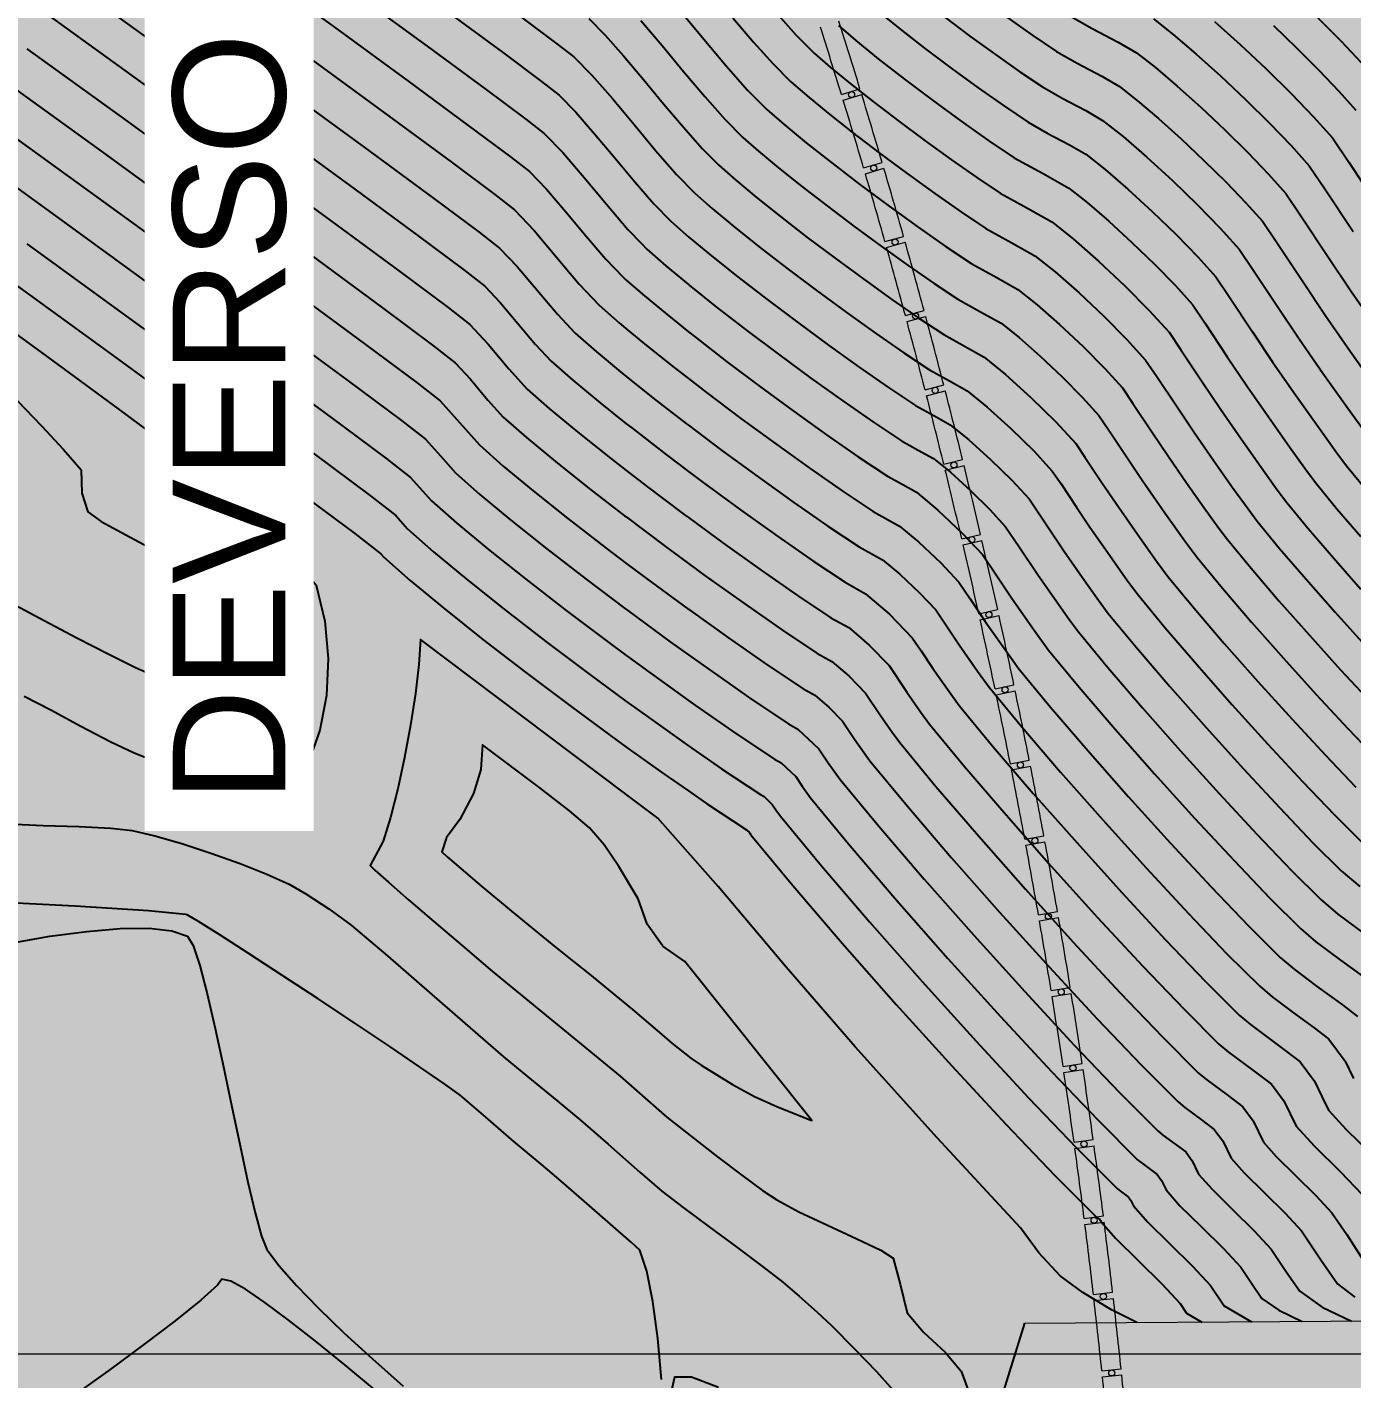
# Model space of a CAD drawing. Extents: x 61466 to 63015, y 108404 to 110397.
# Drawn here: x 62782.19 to 62823.33, y 109204.29 to 109246.26 of the extents above; entities that cross this region are included whole.
import ezdxf
from ezdxf import colors
from ezdxf.entities.mleader import LeaderData, LeaderLine
from ezdxf.math import Vec2, Vec3

# ---------------------------------------------------------------- set-up
doc = ezdxf.new("R2010")
doc.units = 0
doc.header["$LTSCALE"] = 1.000015
doc.header["$MEASUREMENT"] = 0
for name, color, linetype in [('colore lago', 131, 'Continuous'), ('coordinate', 2, 'Continuous'), ('curve livello 1m', 2, 'Continuous'), ('curve livello 5m', 7, 'Continuous'), ('LIN025CO', 7, 'Continuous'), ('LINCOLO-ROSSO-025', 10, 'Continuous'), ('Per+Mod Surf', 7, 'Continuous'), ('TRATTCOLO-32', 255, 'Continuous')]:
    doc.layers.add(name, color=color, linetype=linetype)
doc.layers.add('LINE035', color=1, linetype='Continuous', lineweight=35)
doc.layers.add('no_plot', color=5, linetype='Continuous', plot=False)
doc.styles.add('ARIAL', font='arial.ttf')

# ---------------------------------------------------------------- blocks, each defined once
blk = doc.blocks.new('barrageflott')
at = {"layer": 'TRATTCOLO-32'}
h = blk.add_hatch(color=256, dxfattribs=at)
h.paths.add_polyline_path([(-4.689, 33.162, 0.002639), (-5.201, 35.3), (-5.784, 35.158, -0.002639), (-5.273, 33.025)])
h.paths.add_polyline_path([(-5.247, 35.485, 0.002639), (-5.784, 37.618), (-6.365, 37.468, -0.002639), (-5.829, 35.342)])
h.paths.add_polyline_path([(-5.831, 37.802, 0.002639), (-6.393, 39.929), (-6.972, 39.773, -0.002639), (-6.412, 37.652)])
h.paths.add_polyline_path([(-6.442, 40.112, 0.002639), (-7.028, 42.232), (-7.606, 42.07, -0.002639), (-7.022, 39.956)])
h.paths.add_polyline_path([(-7.08, 42.415, 0.002639), (-7.69, 44.529), (-8.266, 44.359, -0.002639), (-7.657, 42.252)])
h.paths.add_polyline_path([(-7.744, 44.711, 0.002639), (-8.378, 46.817), (-8.952, 46.641, -0.002639), (-8.319, 44.541)])
h.paths.add_polyline_path([(-8.434, 46.999, 0.002639), (-9.092, 49.097), (-9.664, 48.915, -0.002639), (-9.007, 46.822)])
h.paths.add_polyline_path([(-9.15, 49.279, 0.002639), (-9.833, 51.37), (-10.402, 51.18, -0.002639), (-9.722, 49.095)])
h.paths.add_polyline_path([(-9.893, 51.55, 0.002639), (-10.599, 53.633), (-11.166, 53.437, -0.002639), (-10.462, 51.36)])
h.paths.add_polyline_path([(-10.661, 53.813, 0.002639), (-11.392, 55.887), (-11.956, 55.685, -0.002639), (-11.228, 53.616)])
h.paths.add_polyline_path([(-11.456, 56.066, 0.002639), (-12.21, 58.133), (-12.772, 57.924, -0.002639), (-12.02, 55.864)])
h.paths.add_polyline_path([(-12.276, 58.311, 0.002639), (-13.053, 60.368), (-13.614, 60.153, -0.002639), (-12.838, 58.102)])
h.paths.add_polyline_path([(-13.122, 60.546, 0.002639), (-13.923, 62.594), (-14.481, 62.373, -0.002639), (-13.682, 60.33)])
h.paths.add_polyline_path([(-13.993, 62.771, 0.002639), (-14.818, 64.81), (-15.373, 64.582, -0.002639), (-14.551, 62.549)])
h.paths.add_polyline_path([(-14.89, 64.986, 0.002639), (-15.738, 67.015), (-16.29, 66.781, -0.002639), (-15.445, 64.758)])
h = blk.add_hatch(color=256, dxfattribs=at)
h.paths.add_polyline_path([(-1.192, 14.374, 0.002639), (-1.506, 16.55), (-2.1, 16.462, -0.002639), (-1.786, 14.291)])
h.paths.add_polyline_path([(-1.534, 16.739, 0.002639), (-1.874, 18.912), (-2.466, 18.816, -0.002639), (-2.128, 16.649)])
h.paths.add_polyline_path([(-1.904, 19.099, 0.002639), (-2.268, 21.269), (-2.86, 21.166, -0.002639), (-2.496, 19.003)])
h.paths.add_polyline_path([(-2.301, 21.456, 0.002639), (-2.69, 23.621), (-3.28, 23.511, -0.002639), (-2.892, 21.353)])
h.paths.add_polyline_path([(-2.725, 23.808, 0.002639), (-3.139, 25.968), (-3.727, 25.852, -0.002639), (-3.315, 23.698)])
h.paths.add_polyline_path([(-3.176, 26.154, 0.002639), (-3.614, 28.31), (-4.202, 28.187, -0.002639), (-3.764, 26.038)])
h.paths.add_polyline_path([(-3.653, 28.496, 0.002639), (-4.117, 30.646), (-4.702, 30.516, -0.002639), (-4.24, 28.373)])
h.paths.add_polyline_path([(-4.158, 30.832, 0.002639), (-4.646, 32.976), (-5.23, 32.84, -0.002639), (-4.743, 30.702)])
h = blk.add_hatch(color=256, dxfattribs=at)
h.paths.add_polyline_path([(0.293, 0.116, 0.002639), (0.129, 2.309), (-0.469, 2.261, -0.002639), (-0.306, 0.074)])
h.paths.add_polyline_path([(0.114, 2.498, 0.002639), (-0.076, 4.69), (-0.673, 4.635, -0.002639), (-0.485, 2.45)])
h.paths.add_polyline_path([(-0.093, 4.879, 0.002639), (-0.307, 7.068), (-0.904, 7.007, -0.002639), (-0.69, 4.824)])
h.paths.add_polyline_path([(-0.327, 7.257, 0.002639), (-0.566, 9.444), (-1.162, 9.375, -0.002639), (-0.924, 7.195)])
h.paths.add_polyline_path([(-0.588, 9.633, 0.002639), (-0.852, 11.816), (-1.448, 11.741, -0.002639), (-1.184, 9.564)])
h.paths.add_polyline_path([(-0.876, 12.005, 0.002639), (-1.166, 14.185), (-1.76, 14.103, -0.002639), (-1.471, 11.929)])
at = {"layer": 'LINCOLO-ROSSO-025', "lineweight": 0}
for p, q in [((-9.007, 46.822), (-8.434, 46.999)), ((-8.952, 46.641), (-8.378, 46.817)), ((-8.319, 44.541), (-7.744, 44.711)), ((-8.266, 44.359), (-7.69, 44.529)), ((-7.657, 42.252), (-7.08, 42.415)), ((-7.606, 42.07), (-7.028, 42.232)), ((-7.022, 39.956), (-6.442, 40.112)), ((-6.972, 39.773), (-6.393, 39.929)), ((-6.412, 37.652), (-5.831, 37.802)), ((-6.365, 37.468), (-5.784, 37.618)), ((-5.829, 35.342), (-5.247, 35.485)), ((-5.784, 35.158), (-5.201, 35.3)), ((-5.273, 33.025), (-4.689, 33.162)), ((-5.23, 32.84), (-4.646, 32.976)), ((-4.743, 30.702), (-4.158, 30.832)), ((-4.702, 30.516), (-4.117, 30.646)), ((-4.24, 28.373), (-3.653, 28.496)), ((-4.202, 28.187), (-3.614, 28.31)), ((-3.764, 26.038), (-3.176, 26.154)), ((-3.727, 25.852), (-3.139, 25.968)), ((-3.315, 23.698), (-2.725, 23.808)), ((-3.28, 23.511), (-2.69, 23.621)), ((-2.892, 21.353), (-2.301, 21.456)), ((-2.86, 21.166), (-2.268, 21.269)), ((-2.496, 19.003), (-1.904, 19.099)), ((-2.466, 18.816), (-1.874, 18.912)), ((-2.128, 16.649), (-1.534, 16.739)), ((-2.1, 16.462), (-1.506, 16.55)), ((-1.786, 14.291), (-1.192, 14.374)), ((-1.76, 14.103), (-1.166, 14.185)), ((-1.471, 11.929), (-0.876, 12.005)), ((-1.448, 11.741), (-0.852, 11.816)), ((-1.184, 9.564), (-0.588, 9.633)), ((-1.162, 9.375), (-0.566, 9.444)), ((-0.924, 7.195), (-0.327, 7.257)), ((-0.904, 7.007), (-0.307, 7.068))]:
    blk.add_line(p, q, dxfattribs=at)
for centre in [(-8.693, 46.82), (-8.005, 44.535), (-7.343, 42.242), (-6.707, 39.942), (-6.098, 37.635), (-5.515, 35.321), (-4.959, 33.001), (-4.43, 30.674), (-3.927, 28.341), (-3.451, 26.003), (-3.002, 23.659), (-2.58, 21.311), (-2.185, 18.958), (-1.817, 16.6), (-1.476, 14.238), (-1.162, 11.873), (-0.875, 9.504), (-0.615, 7.132)]:
    blk.add_circle(centre, 0.095, dxfattribs=at)
for radius, start, end in [(207.744, 17.11592, 17.72079), (208.344, 17.11592, 17.72079), (207.744, 16.45875, 17.06362), (208.344, 16.45875, 17.06362), (208.344, 15.80157, 16.40644), (207.744, 15.80157, 16.40644), (207.744, 15.1444, 15.74927), (208.344, 15.1444, 15.74927), (208.344, 14.48723, 15.0921), (207.744, 14.48723, 15.0921), (207.744, 13.83005, 14.43492), (208.344, 13.83005, 14.43492), (208.344, 13.17288, 13.77775), (207.744, 13.17288, 13.77775), (207.744, 12.51571, 13.12058), (208.344, 12.51571, 13.12058), (208.344, 11.85853, 12.4634), (207.744, 11.85853, 12.4634), (207.744, 11.20136, 11.80623), (208.344, 11.20136, 11.80623), (207.744, 10.54419, 11.14906), (208.344, 10.54419, 11.14906), (207.744, 9.88701, 10.49189), (208.344, 9.88701, 10.49189), (207.744, 9.22984, 9.83471), (208.344, 9.22984, 9.83471), (208.344, 8.57267, 9.17754), (207.744, 8.57267, 9.17754), (207.744, 7.9155, 8.52037), (208.344, 7.9155, 8.52037), (207.744, 7.25832, 7.86319), (208.344, 7.25832, 7.86319), (208.344, 6.60115, 7.20602), (207.744, 6.60115, 7.20602), (207.744, 5.94398, 6.54885), (208.344, 5.94398, 6.54885), (207.744, 5.2868, 5.89167), (208.344, 5.2868, 5.89167)]:
    blk.add_arc((-207.55, -14.318), radius, start, end, dxfattribs=at)

msp = doc.modelspace()

# ---------------------------------------------------------------- hatches: boundary and pattern name
at = {"layer": 'colore lago', "linetype": 'Continuous', "lineweight": 0}
msp.add_hatch(color=256, dxfattribs=at).paths.add_polyline_path([(62823.098, 109267.497), (62823.692, 109266.925), (62824.211, 109265.876), (62823.37, 109265.642), (62827.768, 109260.013), (62841.061, 109263.699), (62841.764, 109262.8), (62836.243, 109253.044), (62840.642, 109247.414), (62841.442, 109248.828), (62841.442, 109247.267), (62842.487, 109245.294), (62842.982, 109244.359), (62843.392, 109243.586), (62843.655, 109243.089), (62843.975, 109242.486), (62844.757, 109241.948), (62845.652, 109241.38), (62846.428, 109240.929), (62846.943, 109240.681), (62847.646, 109240.594), (62848.413, 109240.508), (62848.935, 109240.325), (62849.708, 109240.006), (62850.5, 109239.647), (62850.969, 109239.389), (62851.947, 109238.376), (62853.322, 109236.946), (62854.115, 109236.138), (62854.823, 109235.422), (62855.34, 109234.904), (62855.561, 109234.691), (62856.098, 109234.455), (62856.706, 109233.991), (62857.535, 109233.283), (62858.15, 109232.701), (62858.509, 109232.314), (62858.884, 109231.435), (62859.223, 109230.367), (62859.579, 109229.599), (62860.022, 109229.318), (62860.524, 109229.013), (62861.121, 109228.302), (62861.763, 109227.397), (62862.367, 109226.672), (62862.863, 109226.351), (62863.351, 109226.081), (62863.81, 109225.827), (62864.373, 109225.46), (62865.159, 109224.926), (62866.024, 109224.324), (62866.828, 109223.749), (62867.744, 109223.067), (62868.796, 109222.261), (62869.668, 109221.573), (62870.574, 109220.83), (62871.455, 109220.092), (62872.228, 109219.43), (62872.81, 109218.915), (62873.119, 109218.618), (62873.68, 109217.736), (62874.168, 109217.012), (62874.819, 109216.771), (62876.542, 109216.153), (62874.849, 109207.821), (62874.609, 109206.638), (62869.261, 109207.566), (62863.756, 109208.111), (62858.193, 109208.307), (62852.65, 109208.14), (62847.099, 109207.618), (62841.619, 109206.708), (62836.195, 109205.43), (62830.876, 109203.835), (62825.687, 109201.868), (62820.621, 109199.558), (62815.733, 109196.944), (62811.013, 109193.985), (62806.809, 109190.99), (62802.653, 109187.599), (62798.578, 109183.823), (62795.53, 109180.621), (62792.243, 109176.791), (62789.658, 109173.373), (62786.55, 109168.77), (62783.753, 109163.954), (62781.281, 109158.995), (62779.157, 109153.861), (62777.364, 109148.591), (62775.923, 109143.219), (62774.828, 109137.77), (62774.099, 109132.277), (62773.742, 109126.898), (62773.733, 109121.341), (62774.08, 109115.779), (62774.822, 109110.285), (62775.907, 109104.828), (62776.774, 109101.614), (62775.534, 109098.968), (62771.471, 109097.411), (62770.737, 109098.002), (62769.881, 109098.471), (62769.16, 109098.676), (62768.397, 109098.468), (62767.454, 109097.966), (62766.48, 109097.438), (62765.625, 109097.152), (62765.129, 109097.238), (62764.204, 109097.445), (62761.92, 109098.04), (62758.989, 109098.856), (62755.805, 109099.756), (62752.764, 109100.605), (62750.259, 109101.266), (62749.515, 109101.432), (62748.651, 109101.616), (62748.14, 109101.737), (62747.525, 109102.034), (62746.769, 109102.406), (62745.628, 109102.895), (62744.247, 109103.457), (62742.732, 109104.06), (62741.189, 109104.67), (62739.721, 109105.255), (62738.435, 109105.782), (62737.436, 109106.218), (62736.779, 109106.546), (62735.74, 109107.202), (62732.8, 109108.9), (62729.641, 109110.917), (62727.666, 109112.216), (62727.666, 109301.173), (62759.548, 109318.75), (62762.174, 109316.583), (62766.058, 109313.671), (62770.75, 109310.793), (62775.77, 109307.499), (62780.625, 109303.893), (62784.649, 109301.743), (62791.078, 109296.783), (62792.191, 109296.264), (62793.304, 109295.744), (62792.406, 109295.415), (62791.026, 109294.91), (62795.864, 109289.653), (62808.817, 109294.398), (62809.589, 109293.558), (62804.873, 109283.389), (62809.71, 109278.132), (62811.198, 109281.339), (62812.277, 109280.843), (62812.557, 109280.571), (62813.179, 109280.078), (62813.957, 109279.511), (62814.819, 109278.905), (62815.694, 109278.295), (62816.511, 109277.717), (62817.199, 109277.207), (62817.686, 109276.799), (62818.127, 109276.26), (62818.712, 109275.538), (62819.259, 109274.911), (62819.895, 109274.192), (62820.227, 109273.803), (62820.528, 109273.159), (62820.826, 109272.316), (62821.425, 109270.407), (62821.73, 109269.526), (62822.044, 109268.819)])

# ---------------------------------------------------------------- linework, layer by layer
at = {"layer": 'coordinate', "linetype": 'Continuous', "lineweight": 0}
msp.add_line((62767.853, 109205.071), (62950.566, 109205.071), dxfattribs=at)
at = {"layer": 'curve livello 5m', "color": 2, "flags": 128}
for points in [[(62782.13, 109248.947), (62783.247, 109247.846), (62783.247, 109247.846), (62783.945, 109247.351), (62786.866, 109245.239), (62789.68, 109243.194), (62792.214, 109241.342), (62794.295, 109239.81), (62795.75, 109238.725), (62796.406, 109238.215), (62796.406, 109238.215), (62796.884, 109237.711), (62797.432, 109237.061), (62797.982, 109236.406), (62798.467, 109235.892), (62798.467, 109235.892), (62799.14, 109235.299), (62799.985, 109234.598), (62800.788, 109233.957)], [(62795.221, 109246.752), (62796.953, 109245.477), (62798.165, 109244.574), (62798.711, 109244.149), (62798.711, 109244.149), (62799.228, 109243.623), (62799.816, 109242.95), (62800.439, 109242.203), (62801.064, 109241.454), (62801.657, 109240.773), (62802.184, 109240.233), (62802.184, 109240.233), (62802.744, 109239.74), (62803.448, 109239.156), (62804.264, 109238.506), (62805.162, 109237.812), (62806.11, 109237.098), (62807.077, 109236.388), (62808.032, 109235.706), (62808.943, 109235.074), (62809.779, 109234.517), (62809.779, 109234.517), (62810.349, 109234.202), (62810.859, 109233.916), (62811.434, 109233.451), (62812.109, 109232.84), (62812.77, 109232.191), (62813.303, 109231.612), (62813.764, 109230.927), (62814.38, 109230.003), (62814.95, 109229.187), (62815.462, 109228.467), (62815.762, 109228.06), (62816.639, 109226.997), (62817.673, 109225.792), (62818.801, 109224.514), (62819.96, 109223.233), (62821.087, 109222.018), (62822.118, 109220.939), (62822.991, 109220.067), (62823.57, 109219.58)], [(62804.108, 109246.55), (62804.751, 109245.795), (62805.356, 109245.122), (62805.902, 109244.575), (62805.902, 109244.575), (62806.413, 109244.126), (62807.066, 109243.589), (62807.825, 109242.99), (62808.655, 109242.357), (62809.519, 109241.715), (62810.383, 109241.092), (62811.211, 109240.515), (62811.967, 109240.009), (62811.967, 109240.009), (62812.769, 109239.567), (62813.487, 109239.164), (62813.487, 109239.164), (62814.117, 109238.663), (62814.859, 109238.01), (62815.629, 109237.284), (62816.345, 109236.562), (62816.925, 109235.923), (62816.925, 109235.923), (62817.276, 109235.409), (62817.898, 109234.469), (62818.441, 109233.659), (62818.441, 109233.659), (62819.041, 109232.797), (62819.626, 109231.968), (62820.105, 109231.301), (62820.386, 109230.924), (62821.085, 109230.077), (62821.909, 109229.116), (62822.809, 109228.097), (62823.733, 109227.076)], [(62812.541, 109246.62), (62813.388, 109246.019), (62814.155, 109245.502), (62814.155, 109245.502), (62814.8, 109245.136), (62815.567, 109244.733), (62816.115, 109244.413), (62816.115, 109244.413), (62816.676, 109243.975), (62817.326, 109243.423), (62818.026, 109242.794), (62818.736, 109242.123), (62819.42, 109241.449), (62820.036, 109240.807), (62820.548, 109240.233), (62820.548, 109240.233), (62821, 109239.571), (62821.802, 109238.36), (62822.502, 109237.315), (62822.502, 109237.315), (62823.276, 109236.203), (62824.03, 109235.134)], [(62822.273, 109246.547), (62822.987, 109245.83), (62823.63, 109245.153)], [(62779.553, 109242.948), (62782.963, 109240.482), (62786.248, 109238.094), (62789.207, 109235.932), (62791.637, 109234.143), (62793.336, 109232.877), (62794.102, 109232.281), (62794.102, 109232.281), (62794.75, 109231.55), (62795.535, 109230.858), (62796.522, 109230.039), (62797.667, 109229.127), (62798.927, 109228.153), (62800.256, 109227.152), (62800.788, 109226.762)], [(62800.788, 109233.957), (62800.966, 109233.816), (62802.044, 109232.983), (62802.729, 109232.467)], [(62802.729, 109232.467), (62803.183, 109232.125), (62804.345, 109231.273), (62805.492, 109230.453), (62806.586, 109229.694), (62807.591, 109229.024), (62808.231, 109228.668), (62808.972, 109228.03), (62809.68, 109227.302), (62809.954, 109226.895), (62810.319, 109226.348), (62810.819, 109225.635), (62811.139, 109225.195), (62812.193, 109223.918), (62813.437, 109222.468), (62814.794, 109220.931), (62816.188, 109219.39), (62817.543, 109217.928), (62818.783, 109216.631), (62819.833, 109215.583), (62820.177, 109215.293), (62821.05, 109214.647), (62821.725, 109214.14), (62822.165, 109213.54), (62822.394, 109213.061), (62822.604, 109212.631), (62823.146, 109212.038), (62823.937, 109211.266)], [(62800.788, 109226.762), (62801.613, 109226.157), (62802.729, 109225.359)], [(62802.729, 109225.359), (62802.952, 109225.199), (62804.23, 109224.313), (62805.403, 109223.531), (62805.604, 109223.42), (62806.058, 109222.991), (62806.258, 109222.692), (62806.515, 109222.331), (62807.747, 109220.838), (62809.201, 109219.144), (62810.786, 109217.348), (62812.415, 109215.547), (62813.999, 109213.839), (62815.449, 109212.324), (62816.675, 109211.098), (62816.785, 109211.006), (62817.278, 109210.639), (62817.418, 109210.447), (62817.558, 109210.158), (62817.988, 109209.67), (62818.646, 109209.02), (62819.339, 109208.34), (62819.877, 109207.759), (62820.23, 109207.23), (62820.535, 109206.788), (62821.056, 109206.421), (62821.782, 109206.076)]]:
    msp.add_lwpolyline(points, dxfattribs=at)
at = {"layer": 'LIN025CO', "linetype": 'Continuous', "lineweight": 0}
msp.add_line((62813.159, 109206.024), (62839.385, 109206.182), dxfattribs=at)
at = {"layer": 'no_plot', "flags": 128}
for points in [[(62781.897, 109256.237), (62783.793, 109254.284), (62785.501, 109252.53), (62786.468, 109251.576), (62786.468, 109251.576), (62786.886, 109251.28), (62787.459, 109250.874), (62787.459, 109250.874), (62789.988, 109249.045), (62792.425, 109247.274), (62794.619, 109245.67), (62796.422, 109244.344), (62797.682, 109243.404), (62798.25, 109242.962), (62798.25, 109242.962), (62798.829, 109242.364), (62799.492, 109241.591), (62800.184, 109240.758), (62800.851, 109239.978), (62801.283, 109239.53)], [(62780.915, 109255.485), (62782.884, 109253.457), (62784.658, 109251.634), (62785.663, 109250.644), (62785.663, 109250.644), (62786.049, 109250.369), (62786.581, 109249.993), (62786.581, 109249.993), (62789.208, 109248.094), (62791.739, 109246.254), (62794.018, 109244.588), (62795.89, 109243.21), (62797.199, 109242.235), (62797.789, 109241.775), (62797.789, 109241.775), (62798.317, 109241.23), (62798.921, 109240.526), (62799.552, 109239.766), (62800.16, 109239.055), (62800.698, 109238.497), (62800.698, 109238.497), (62800.788, 109238.417)], [(62781.975, 109252.629), (62783.815, 109250.738), (62784.858, 109249.711), (62784.858, 109249.711), (62785.213, 109249.458), (62785.702, 109249.113), (62785.702, 109249.113), (62788.427, 109247.142), (62791.052, 109245.234), (62793.417, 109243.506), (62795.358, 109242.077), (62796.716, 109241.065), (62797.328, 109240.588), (62797.328, 109240.588), (62797.936, 109239.947), (62798.634, 109239.118), (62799.336, 109238.284), (62799.954, 109237.628), (62799.954, 109237.628), (62800.581, 109237.075), (62800.788, 109236.904)], [(62781.066, 109251.801), (62782.973, 109249.843), (62784.052, 109248.779), (62784.052, 109248.779), (62784.824, 109248.232), (62787.646, 109246.191), (62790.366, 109244.214), (62792.815, 109242.424), (62794.827, 109240.943), (62796.233, 109239.895), (62796.867, 109239.402), (62796.867, 109239.402), (62797.41, 109238.829), (62798.033, 109238.089), (62798.659, 109237.345), (62799.211, 109236.76), (62799.211, 109236.76), (62799.861, 109236.187), (62800.678, 109235.509), (62800.788, 109235.421)], [(62781.287, 109248.051), (62782.442, 109246.914), (62782.442, 109246.914), (62783.067, 109246.471), (62786.085, 109244.288), (62788.993, 109242.174), (62791.612, 109240.26), (62793.763, 109238.677), (62795.267, 109237.556), (62795.946, 109237.028), (62795.946, 109237.028), (62796.511, 109236.414), (62797.15, 109235.648), (62797.724, 109235.023), (62798.419, 109234.411), (62799.292, 109233.686), (62800.306, 109232.878), (62800.788, 109232.505)], [(62802.488, 109246.748), (62803.202, 109245.887), (62803.904, 109245.053), (62804.565, 109244.306), (62805.158, 109243.707), (62805.158, 109243.707), (62805.696, 109243.235), (62806.382, 109242.671), (62807.179, 109242.042), (62808.05, 109241.377), (62808.958, 109240.703), (62809.866, 109240.048), (62810.735, 109239.442), (62811.529, 109238.911), (62812.285, 109238.494), (62812.961, 109238.115), (62813.555, 109237.642), (62814.254, 109237.027), (62814.98, 109236.343), (62815.654, 109235.663), (62816.201, 109235.061), (62816.531, 109234.577), (62817.117, 109233.691), (62817.629, 109232.928), (62818.195, 109232.115), (62818.746, 109231.334), (62819.196, 109230.706), (62819.461, 109230.351), (62820.196, 109229.461), (62821.062, 109228.452), (62822.007, 109227.381), (62822.978, 109226.307), (62823.922, 109225.289)], [(62805.428, 109246.734), (62806.068, 109246.022), (62806.645, 109245.443), (62806.645, 109245.443), (62807.131, 109245.017), (62807.751, 109244.507), (62808.472, 109243.938), (62809.259, 109243.337), (62810.08, 109242.728), (62810.901, 109242.136), (62811.687, 109241.588), (62812.405, 109241.108), (62813.254, 109240.64), (62814.012, 109240.214), (62814.679, 109239.683), (62815.464, 109238.992), (62816.279, 109238.224), (62817.036, 109237.461), (62817.65, 109236.785), (62818.021, 109236.242), (62818.679, 109235.247), (62819.254, 109234.39), (62819.888, 109233.478), (62820.507, 109232.601), (62821.013, 109231.896), (62821.311, 109231.497), (62821.974, 109230.693), (62822.756, 109229.781), (62823.61, 109228.814)], [(62808.639, 109246.738), (62809.297, 109246.202), (62810.061, 109245.607), (62810.886, 109244.985), (62811.728, 109244.372), (62812.541, 109243.801), (62813.28, 109243.305), (62813.867, 109242.972), (62814.565, 109242.605), (62815.064, 109242.313), (62815.668, 109241.837), (62816.375, 109241.228), (62817.127, 109240.537), (62817.87, 109239.819), (62818.545, 109239.125), (62819.099, 109238.509), (62819.51, 109237.906), (62820.24, 109236.804), (62820.878, 109235.852), (62821.582, 109234.84), (62822.269, 109233.868), (62822.83, 109233.085), (62823.16, 109232.643), (62823.752, 109231.925)], [(62797.485, 109246.61), (62798.647, 109245.744), (62799.172, 109245.336), (62799.172, 109245.336), (62799.731, 109244.767), (62800.366, 109244.04), (62801.04, 109243.232), (62801.716, 109242.422), (62802.358, 109241.686), (62802.928, 109241.102), (62802.928, 109241.102), (62803.465, 109240.628), (62804.14, 109240.068), (62804.924, 109239.443), (62805.786, 109238.778), (62806.695, 109238.093), (62807.623, 109237.411), (62808.54, 109236.756), (62809.414, 109236.15), (62810.216, 109235.615), (62810.833, 109235.275), (62811.385, 109234.966), (62812.006, 109234.463), (62812.736, 109233.803), (62813.451, 109233.101), (62814.027, 109232.474), (62814.297, 109232.08), (62814.775, 109231.357), (62815.193, 109230.734), (62815.808, 109229.852), (62816.362, 109229.073), (62816.687, 109228.632), (62817.528, 109227.613), (62818.52, 109226.457), (62819.603, 109225.231), (62820.715, 109224.001), (62821.796, 109222.836), (62822.785, 109221.801), (62823.623, 109220.964)], [(62799.633, 109246.523), (62800.143, 109246.01), (62800.716, 109245.365), (62801.329, 109244.638), (62801.955, 109243.883), (62802.571, 109243.151), (62803.151, 109242.496), (62803.671, 109241.97), (62803.671, 109241.97), (62804.186, 109241.516), (62804.833, 109240.98), (62805.584, 109240.381), (62806.409, 109239.743), (62807.281, 109239.087), (62808.17, 109238.435), (62809.047, 109237.807), (62809.885, 109237.226), (62810.654, 109236.714), (62811.317, 109236.348), (62811.91, 109236.015), (62812.578, 109235.475), (62813.364, 109234.765), (62814.132, 109234.01), (62814.752, 109233.337), (62815.041, 109232.912), (62815.556, 109232.135), (62816.005, 109231.466), (62816.667, 109230.516), (62817.262, 109229.679), (62817.612, 109229.205), (62818.417, 109228.229), (62819.367, 109227.122), (62820.404, 109225.947), (62821.469, 109224.77), (62822.505, 109223.653), (62823.452, 109222.662)], [(62801.253, 109246.47), (62801.908, 109245.693), (62802.579, 109244.885), (62803.237, 109244.102), (62803.858, 109243.401), (62804.415, 109242.838), (62804.415, 109242.838), (62804.907, 109242.404), (62805.526, 109241.891), (62806.243, 109241.319), (62807.033, 109240.709), (62807.866, 109240.082), (62808.716, 109239.458), (62809.555, 109238.858), (62810.356, 109238.302), (62811.092, 109237.812), (62811.801, 109237.421), (62812.436, 109237.065), (62812.993, 109236.621), (62813.649, 109236.044), (62814.33, 109235.402), (62814.963, 109234.764), (62815.476, 109234.199), (62815.786, 109233.745), (62816.337, 109232.913), (62816.817, 109232.197), (62817.525, 109231.181), (62818.162, 109230.285), (62818.536, 109229.778), (62819.306, 109228.845), (62820.215, 109227.787), (62821.206, 109226.664), (62822.224, 109225.538), (62823.214, 109224.471), (62824.119, 109223.524)], [(62807.389, 109246.311), (62807.925, 109245.843), (62808.622, 109245.276), (62809.432, 109244.645), (62810.306, 109243.987), (62811.198, 109243.337), (62812.059, 109242.731), (62812.842, 109242.206), (62813.738, 109241.713), (62814.538, 109241.264), (62815.113, 109240.811), (62815.785, 109240.232), (62816.5, 109239.575), (62817.206, 109238.892), (62817.848, 109238.233), (62818.374, 109237.647), (62818.765, 109237.074), (62819.46, 109236.025), (62820.066, 109235.121), (62820.735, 109234.159), (62821.388, 109233.234), (62821.922, 109232.49), (62822.235, 109232.07), (62822.863, 109231.309), (62823.604, 109230.446)], [(62810.69, 109246.569), (62811.466, 109245.984), (62812.258, 109245.407), (62813.022, 109244.87), (62813.717, 109244.403), (62813.717, 109244.403), (62814.334, 109244.054), (62815.066, 109243.669), (62815.589, 109243.363), (62816.224, 109242.863), (62816.965, 109242.224), (62817.755, 109241.499), (62818.533, 109240.745), (62819.243, 109240.018), (62819.823, 109239.371), (62820.255, 109238.739), (62821.021, 109237.582), (62821.69, 109236.583), (62822.429, 109235.521), (62823.149, 109234.501), (62823.739, 109233.68)], [(62814.593, 109246.6), (62815.267, 109246.218), (62816.068, 109245.797), (62816.64, 109245.462), (62817.227, 109245.005), (62817.906, 109244.428), (62818.637, 109243.771), (62819.38, 109243.07), (62820.093, 109242.366), (62820.738, 109241.695), (62821.272, 109241.096), (62821.744, 109240.404), (62822.583, 109239.138), (62823.315, 109238.046), (62824.123, 109236.884)], [(62817.166, 109246.512), (62817.777, 109246.035), (62818.486, 109245.433), (62819.248, 109244.748), (62820.023, 109244.017), (62820.767, 109243.282), (62821.439, 109242.583), (62821.997, 109241.958), (62822.489, 109241.236), (62823.363, 109239.916)], [(62819.065, 109246.439), (62819.859, 109245.725), (62820.666, 109244.964), (62821.441, 109244.199), (62822.141, 109243.47), (62822.721, 109242.82), (62823.234, 109242.068), (62824.144, 109240.694)], [(62820.891, 109246.31), (62821.618, 109245.611), (62822.306, 109244.921), (62822.926, 109244.268), (62823.446, 109243.682)], [(62782.188, 109245.59), (62785.305, 109243.336), (62788.307, 109241.154), (62791.011, 109239.178), (62793.232, 109237.543), (62794.784, 109236.386), (62795.485, 109235.841), (62795.485, 109235.841), (62795.96, 109235.325), (62796.498, 109234.681), (62796.98, 109234.155), (62796.98, 109234.155), (62797.698, 109233.523), (62798.6, 109232.774), (62799.646, 109231.94), (62800.788, 109231.058)], [(62781.31, 109244.709), (62784.524, 109242.385), (62787.621, 109240.134), (62790.41, 109238.096), (62792.7, 109236.41), (62794.302, 109235.216), (62795.024, 109234.654), (62795.024, 109234.654), (62795.627, 109233.975), (62796.237, 109233.287), (62796.237, 109233.287), (62796.977, 109232.634), (62797.907, 109231.863), (62798.987, 109231.003), (62800.174, 109230.085), (62800.788, 109229.622)], [(62780.431, 109243.829), (62783.743, 109241.434), (62786.935, 109239.114), (62789.808, 109237.014), (62792.168, 109235.277), (62793.819, 109234.047), (62794.563, 109233.467), (62794.563, 109233.467), (62795.026, 109232.946), (62795.493, 109232.419), (62796.256, 109231.746), (62797.215, 109230.951), (62798.327, 109230.065), (62799.55, 109229.119), (62800.788, 109228.187)], [(62782.182, 109239.531), (62785.562, 109237.074), (62788.606, 109234.85), (62791.105, 109233.01), (62792.853, 109231.707), (62793.641, 109231.094), (62794.006, 109230.682), (62794.814, 109229.97), (62795.829, 109229.128), (62797.007, 109228.189), (62798.303, 109227.188), (62799.671, 109226.158), (62800.788, 109225.338)], [(62801.283, 109239.53), (62801.441, 109239.365), (62801.441, 109239.365), (62802.023, 109238.852), (62802.729, 109238.267)], [(62781.402, 109238.579), (62784.876, 109236.054), (62788.004, 109233.768), (62790.574, 109231.876), (62792.37, 109230.537), (62793.18, 109229.907), (62793.263, 109229.814), (62794.093, 109229.082), (62795.137, 109228.216), (62796.348, 109227.251), (62797.679, 109226.222), (62799.086, 109225.163), (62800.52, 109224.11), (62800.788, 109223.918)], [(62800.788, 109238.417), (62801.302, 109237.964), (62802.063, 109237.333), (62802.729, 109236.802)], [(62779.852, 109238.183), (62782.639, 109236.154), (62785.022, 109234.407), (62786.746, 109233.128), (62787.556, 109232.506), (62788.166, 109231.944), (62788.876, 109231.241), (62789.566, 109230.519), (62790.117, 109229.899), (62790.768, 109229.443), (62791.165, 109228.934), (62791.165, 109228.934), (62791.436, 109227.819), (62791.54, 109226.657), (62791.486, 109225.509), (62791.287, 109224.432), (62790.953, 109223.486), (62790.495, 109222.729), (62789.924, 109222.22), (62789.924, 109222.22), (62789.593, 109222.255), (62788.881, 109222.458), (62787.893, 109222.795), (62786.736, 109223.228), (62785.514, 109223.721), (62785.514, 109223.721), (62784.769, 109224.075), (62783.863, 109224.551), (62782.93, 109225.051), (62782.103, 109225.479)], [(62802.729, 109238.267), (62802.755, 109238.244), (62803.604, 109237.568), (62804.538, 109236.846), (62805.525, 109236.104), (62806.53, 109235.365), (62807.524, 109234.655), (62808.471, 109233.998), (62809.341, 109233.418), (62809.865, 109233.129), (62810.334, 109232.866), (62810.861, 109232.44), (62811.482, 109231.878), (62812.089, 109231.282), (62812.578, 109230.75), (62813.002, 109230.12), (62813.568, 109229.272), (62814.091, 109228.522), (62814.561, 109227.861), (62814.838, 109227.487), (62815.75, 109226.382), (62816.826, 109225.128), (62818, 109223.797), (62819.206, 109222.464), (62820.378, 109221.2), (62821.451, 109220.078), (62822.359, 109219.171), (62822.891, 109218.723), (62823.732, 109218.095)], [(62800.788, 109236.904), (62801.37, 109236.421), (62802.285, 109235.692), (62802.729, 109235.349)], [(62802.729, 109236.802), (62802.945, 109236.63), (62803.915, 109235.88), (62804.939, 109235.109), (62805.984, 109234.342), (62807.016, 109233.604), (62808, 109232.922), (62808.904, 109232.32), (62809.381, 109232.056), (62809.808, 109231.817), (62810.473, 109231.266), (62811.231, 109230.552), (62811.854, 109229.888), (62812.24, 109229.314), (62812.756, 109228.541), (62813.461, 109227.535), (62813.913, 109226.914), (62814.861, 109225.766), (62815.978, 109224.463), (62817.198, 109223.081), (62818.451, 109221.695), (62819.67, 109220.382), (62820.784, 109219.216), (62821.728, 109218.274), (62822.213, 109217.865), (62822.979, 109217.293), (62823.875, 109216.64)], [(62800.788, 109235.421), (62801.625, 109234.754), (62802.668, 109233.948), (62802.729, 109233.903)], [(62802.729, 109235.349), (62803.291, 109234.914), (62804.354, 109234.114), (62805.438, 109233.319), (62806.508, 109232.554), (62807.529, 109231.846), (62808.466, 109231.221), (62809.282, 109230.767), (62809.883, 109230.27), (62810.567, 109229.625), (62811.129, 109229.026), (62811.478, 109228.508), (62811.944, 109227.81), (62812.58, 109226.902), (62812.988, 109226.341), (62813.971, 109225.15), (62815.131, 109223.798), (62816.397, 109222.364), (62817.697, 109220.927), (62818.961, 109219.564), (62820.117, 109218.355), (62821.096, 109217.377), (62821.534, 109217.008), (62822.226, 109216.49), (62823.035, 109215.902), (62823.503, 109215.541)], [(62781.896, 109234.657), (62782.645, 109233.881), (62783.323, 109233.148), (62783.874, 109232.517), (62783.896, 109231.795), (62784.084, 109231.207), (62784.084, 109231.207), (62784.493, 109230.916), (62785.261, 109230.5), (62786.113, 109230.046), (62786.774, 109229.644), (62786.774, 109229.644), (62787.561, 109229.017), (62788.203, 109228.426), (62788.506, 109228.05), (62788.506, 109228.05), (62788.651, 109227.019), (62788.473, 109226.057), (62788.026, 109225.452), (62788.026, 109225.452), (62787.442, 109225.604), (62786.32, 109226.033), (62786.32, 109226.033), (62785.565, 109226.373), (62784.694, 109226.799), (62783.735, 109227.292), (62782.72, 109227.828), (62781.679, 109228.385)], [(62802.729, 109233.903), (62803.769, 109233.12), (62804.891, 109232.296), (62806, 109231.503), (62807.057, 109230.77), (62808.028, 109230.122), (62808.757, 109229.718), (62809.292, 109229.274), (62809.903, 109228.699), (62810.405, 109228.164), (62810.716, 109227.701), (62811.132, 109227.079), (62811.699, 109226.268), (62812.063, 109225.768), (62813.082, 109224.534), (62814.284, 109223.133), (62815.595, 109221.647), (62816.942, 109220.158), (62818.252, 109218.746), (62819.45, 109217.493), (62820.465, 109216.48), (62820.856, 109216.15), (62821.474, 109215.688), (62822.196, 109215.163), (62822.614, 109214.841), (62822.614, 109214.841), (62823.115, 109214.158), (62823.374, 109213.615)], [(62800.788, 109232.505), (62801.421, 109232.017), (62802.598, 109231.131), (62802.729, 109231.035)], [(62800.788, 109231.058), (62800.797, 109231.051), (62802.012, 109230.136), (62802.729, 109229.61)], [(62802.729, 109231.035), (62803.798, 109230.249), (62804.984, 109229.402), (62806.115, 109228.617), (62807.153, 109227.925), (62807.706, 109227.618), (62808.345, 109227.068), (62808.956, 109226.44), (62809.507, 109225.617), (62809.938, 109225.002), (62810.214, 109224.622), (62811.304, 109223.302), (62812.59, 109221.803), (62813.992, 109220.214), (62815.433, 109218.621), (62816.834, 109217.111), (62818.116, 109215.77), (62819.201, 109214.686), (62819.499, 109214.436), (62820.252, 109213.878), (62820.835, 109213.44), (62821.216, 109212.921), (62821.595, 109212.137), (62822.156, 109211.524), (62822.973, 109210.725), (62823.646, 109210.015)], [(62800.788, 109229.622), (62801.427, 109229.142), (62802.706, 109228.203), (62802.729, 109228.187)], [(62802.729, 109229.61), (62803.252, 109229.226), (62804.476, 109228.351), (62805.644, 109227.541), (62806.716, 109226.827), (62807.18, 109226.569), (62807.718, 109226.106), (62808.231, 109225.578), (62808.695, 109224.885), (62809.057, 109224.368), (62809.289, 109224.049), (62810.415, 109222.686), (62811.742, 109221.139), (62813.191, 109219.498), (62814.679, 109217.852), (62816.125, 109216.293), (62817.45, 109214.908), (62818.57, 109213.789), (62818.82, 109213.578), (62819.455, 109213.108), (62819.946, 109212.74), (62820.267, 109212.303), (62820.585, 109211.642), (62820.979, 109211.196), (62821.579, 109210.603), (62822.213, 109209.981), (62822.704, 109209.451), (62823.167, 109208.779), (62823.676, 109207.978)], [(62800.788, 109228.187), (62800.842, 109228.147), (62802.159, 109227.18), (62802.729, 109226.773)], [(62802.729, 109228.187), (62803.968, 109227.301), (62805.172, 109226.465), (62806.278, 109225.728), (62806.655, 109225.519), (62807.091, 109225.144), (62807.507, 109224.715), (62807.883, 109224.154), (62808.365, 109223.476), (62809.526, 109222.07), (62810.895, 109220.474), (62812.389, 109218.781), (62813.924, 109217.084), (62815.417, 109215.475), (62816.783, 109214.047), (62817.938, 109212.892), (62818.142, 109212.721), (62818.658, 109212.339), (62819.056, 109212.039), (62819.317, 109211.684), (62819.576, 109211.147), (62819.982, 109210.688), (62820.602, 109210.075), (62821.255, 109209.434), (62821.761, 109208.887), (62822.361, 109207.989), (62822.879, 109207.239), (62823.424, 109206.826)], [(62800.788, 109222.443), (62794.408, 109227.248), (62794.359, 109226.473), (62794.253, 109225.567), (62794.102, 109224.585), (62793.916, 109223.58), (62793.705, 109222.609), (62793.479, 109221.725), (62793.247, 109220.984), (62793.247, 109220.984), (62792.842, 109220.236), (62792.995, 109220.086), (62793.411, 109219.715), (62794.038, 109219.17), (62794.821, 109218.495), (62795.709, 109217.738), (62796.647, 109216.942), (62796.647, 109216.942), (62797.909, 109215.901), (62799.398, 109214.687), (62800.607, 109213.688), (62800.607, 109213.688), (62801.389, 109213.004), (62802.059, 109212.42), (62802.059, 109212.42), (62802.821, 109211.813), (62803.626, 109211.19), (62804.39, 109210.613), (62805.033, 109210.146), (62805.471, 109209.848), (62805.471, 109209.848), (62806.155, 109209.482), (62807.047, 109209.062), (62807.958, 109208.645), (62808.699, 109208.285), (62809.081, 109208.038), (62809.3, 109207.237), (62809.519, 109206.339), (62810.028, 109205.742), (62810.708, 109205.115), (62811.199, 109204.53), (62811.524, 109203.634)], [(62802.729, 109226.773), (62803.46, 109226.25), (62804.701, 109225.389), (62805.84, 109224.63), (62806.129, 109224.469), (62806.782, 109223.853), (62807.07, 109223.423), (62807.44, 109222.904), (62808.636, 109221.454), (62810.048, 109219.809), (62811.588, 109218.064), (62813.17, 109216.315), (62814.708, 109214.657), (62816.116, 109213.185), (62817.307, 109211.995), (62817.463, 109211.863), (62818.167, 109211.339), (62818.368, 109211.066), (62818.567, 109210.653), (62818.985, 109210.179), (62819.624, 109209.548), (62820.297, 109208.887), (62820.819, 109208.323), (62821.296, 109207.61), (62821.707, 109207.013), (62822.41, 109206.518), (62823.321, 109206.085)], [(62800.788, 109225.338), (62801.066, 109225.134), (62802.444, 109224.149), (62802.729, 109223.951)], [(62800.788, 109223.918), (62801.936, 109223.098), (62802.729, 109222.548)], [(62802.729, 109223.951), (62803.758, 109223.237), (62804.965, 109222.433), (62805.078, 109222.37), (62805.333, 109222.129), (62805.446, 109221.961), (62805.591, 109221.758), (62806.858, 109220.222), (62808.353, 109218.479), (62809.985, 109216.631), (62811.661, 109214.778), (62813.29, 109213.021), (62814.782, 109211.462), (62816.043, 109210.201), (62816.106, 109210.148), (62816.388, 109209.938), (62816.469, 109209.829), (62816.549, 109209.663), (62816.992, 109209.161), (62817.668, 109208.493), (62818.381, 109207.792), (62818.934, 109207.195), (62819.363, 109206.562), (62820.212, 109206.067)], [(62802.398, 109220.999), (62801.779, 109221.697), (62800.788, 109222.443)], [(62802.729, 109222.548), (62803.287, 109222.161), (62804.527, 109221.334), (62804.552, 109221.32), (62804.609, 109221.267), (62804.634, 109221.23), (62804.666, 109221.185), (62805.969, 109219.606), (62807.506, 109217.815), (62809.183, 109215.914), (62810.906, 109214.009), (62812.581, 109212.203), (62814.115, 109210.6), (62815.412, 109209.304), (62815.428, 109209.291), (62815.499, 109209.238), (62815.519, 109209.21), (62815.539, 109209.168), (62815.995, 109208.652), (62816.69, 109207.965), (62817.424, 109207.245), (62817.992, 109206.631), (62818.191, 109206.337), (62818.67, 109206.057)], [(62781.605, 109221.522), (62782.691, 109221.476), (62783.813, 109221.437), (62784.793, 109221.39), (62785.453, 109221.32), (62786.16, 109221.154), (62787, 109220.912), (62787.904, 109220.618), (62788.806, 109220.296), (62789.638, 109219.967), (62790.332, 109219.655), (62790.852, 109219.352), (62791.566, 109218.881), (62792.259, 109218.383), (62793.398, 109217.412), (62795.315, 109215.737), (62796.978, 109214.3), (62797.744, 109213.668), (62798.647, 109212.931), (62799.381, 109212.325), (62800.234, 109211.583), (62801.221, 109210.712), (62801.901, 109210.125), (62802.561, 109209.613), (62803.372, 109209.01), (62804.229, 109208.379), (62805.026, 109207.786), (62805.657, 109207.293), (62806.163, 109206.864), (62806.721, 109206.367), (62807.166, 109205.952), (62807.895, 109205.22), (62808.564, 109204.518), (62809.072, 109203.953)], [(62816.652, 109206.045), (62815.861, 109206.434), (62814.978, 109206.971), (62814.268, 109207.493), (62814.268, 109207.493), (62813.604, 109208.201), (62813.035, 109208.987), (62810.454, 109211.779), (62807.908, 109214.603), (62807.908, 109214.603), (62805.765, 109217.08), (62803.654, 109219.584), (62802.398, 109220.999)], [(62801.887, 109204.276), (62801.773, 109205.548), (62801.622, 109206.694), (62801.437, 109207.634), (62801.222, 109208.285), (62800.956, 109208.525), (62800.31, 109209.092), (62799.491, 109209.807), (62798.704, 109210.49), (62798.156, 109210.961), (62797.735, 109211.308), (62797.308, 109211.658), (62796.434, 109212.415), (62795.644, 109213.099), (62795.161, 109213.445), (62794.408, 109213.965), (62793.454, 109214.61), (62792.371, 109215.334), (62791.231, 109216.089), (62790.105, 109216.83), (62789.063, 109217.508), (62788.178, 109218.076), (62787.52, 109218.488), (62787.161, 109218.697), (62787.122, 109218.71), (62785.963, 109218.822), (62783.683, 109218.964), (62780.643, 109219.126)], [(62781.69, 109217.821), (62782.902, 109218.033), (62784.047, 109218.186), (62785.087, 109218.272), (62785.982, 109218.282), (62786.692, 109218.206), (62787.179, 109218.035), (62787.354, 109217.748), (62787.559, 109217.129), (62787.789, 109216.247), (62788.035, 109215.175), (62788.291, 109213.983), (62788.55, 109212.743), (62788.805, 109211.526), (62789.049, 109210.404), (62789.275, 109209.446), (62789.475, 109208.726), (62789.643, 109208.314), (62790.019, 109207.807), (62790.558, 109207.193), (62791.237, 109206.492), (62792.032, 109205.725), (62792.917, 109204.911), (62793.868, 109204.07)], [(62793.048, 109203.91), (62792.061, 109204.725), (62791.14, 109205.472), (62790.303, 109206.127), (62789.574, 109206.668), (62788.972, 109207.074), (62788.519, 109207.322), (62788.236, 109207.39), (62788.236, 109207.39), (62788.102, 109207.202), (62787.584, 109206.739), (62786.79, 109206.099), (62785.82, 109205.356), (62784.776, 109204.584), (62783.761, 109203.858)], [(62803.66, 109204.026), (62802.821, 109204.346), (62802.294, 109204.351), (62802.294, 109204.351), (62802.21, 109203.986)]]:
    msp.add_lwpolyline(points, dxfattribs=at)
msp.add_lwpolyline([(62801.166, 109219.2), (62800.572, 109220.197), (62800.116, 109220.875), (62799.652, 109221.398), (62799.034, 109221.931), (62798.115, 109222.64), (62796.336, 109223.979), (62796.286, 109223.207), (62796.056, 109222.468), (62796.056, 109222.468), (62795.63, 109221.657), (62795.218, 109221.099), (62795.076, 109220.659), (62795.076, 109220.659), (62795.235, 109220.5), (62796.317, 109219.584), (62796.317, 109219.584), (62797.235, 109218.816), (62797.977, 109218.204), (62798.6, 109217.699), (62799.157, 109217.252), (62799.704, 109216.813), (62800.296, 109216.333), (62800.987, 109215.762), (62801.832, 109215.051), (62802.216, 109214.716), (62802.802, 109214.247), (62803.12, 109214.035), (62804.096, 109213.436), (62804.779, 109213.056), (62805.492, 109212.735), (62806.556, 109212.312), (62802.617, 109217.252), (62801.929, 109217.729), (62801.442, 109218.41)], close=True, dxfattribs=at)
at = {"layer": 'Per+Mod Surf', "linetype": 'Continuous'}
msp.add_line((62813.159, 109206.024), (62810.507, 109197.415), dxfattribs=at)

# ---------------------------------------------------------------- next in the draw order: leaders
at = {"layer": 'LINE035', "linetype": 'Continuous', "lineweight": 0}
ml = msp.add_multileader_mtext('Standard', dxfattribs=at)
ml.set_content('DEVERSOIRS', color=256, style='ARIAL')
ml.set_leader_properties()
ml.build(insert=Vec2(0, 0))
ml.multileader.update_dxf_attribs({"has_text_frame": 1, "text_left_attachment_type": 2, "text_right_attachment_type": 2, "dogleg_length": 0.36, "arrow_head_size": 5, "scale": 10})
ctx = ml.context
ctx.base_point, ctx.scale, ctx.char_height, ctx.arrow_head_size, ctx.landing_gap_size, ctx.plane_origin, ctx.plane_x_axis, ctx.plane_y_axis = Vec3(62788.527, 109221.91), 10, 3.5, 5, 0.9, Vec3(62707.523, 109199.063), Vec3(0, 1), Vec3(-1, 0)
ctx.left_attachment, ctx.right_attachment, ctx.text_align_type = 2, 2, 2
notes = []
notes.append((ctx, [(1, (1, 1, 0), (62788.527, 109258.738), (0, -1), 3.6, [(1, [(62806.866, 109281.222), (62825.569, 109262.828)], 0, [])])]))
ctx.mtext.insert, ctx.mtext.text_direction, ctx.mtext.rotation, ctx.mtext.alignment, ctx.mtext.flow_direction = Vec3(62786.716, 109254.238), Vec3(0, 1), 1.570796, 3, 5
ctx.mtext.has_bg_fill, ctx.mtext.bg_color, ctx.mtext.bg_scale_factor, ctx.mtext.bg_transparency, ctx.mtext.use_window_bg_color = 1, -1073741824, 1.25, 0, 1
for ctx, leaders in notes:
    for number, flags, end, landing, length, lines in leaders:
        leader = LeaderData()
        leader.index, (leader.has_last_leader_line, leader.has_dogleg_vector, leader.attachment_direction) = number, flags
        leader.last_leader_point, leader.dogleg_vector, leader.dogleg_length = Vec3(end), Vec3(landing), length
        for number, points, colour, breaks in lines:
            line = LeaderLine()
            line.index, line.vertices, line.color, line.breaks = number, Vec3.list(points), colors.encode_raw_color(colour), breaks
            leader.lines.append(line)
        ctx.leaders.append(leader)

# ---------------------------------------------------------------- next in the draw order: block references
at = {"layer": 'curve livello 1m', "linetype": 'Continuous', "lineweight": 0}
msp.add_blockref('barrageflott', (62816.487, 109197.347), dxfattribs=at)

doc.saveas('drawing.dxf')
